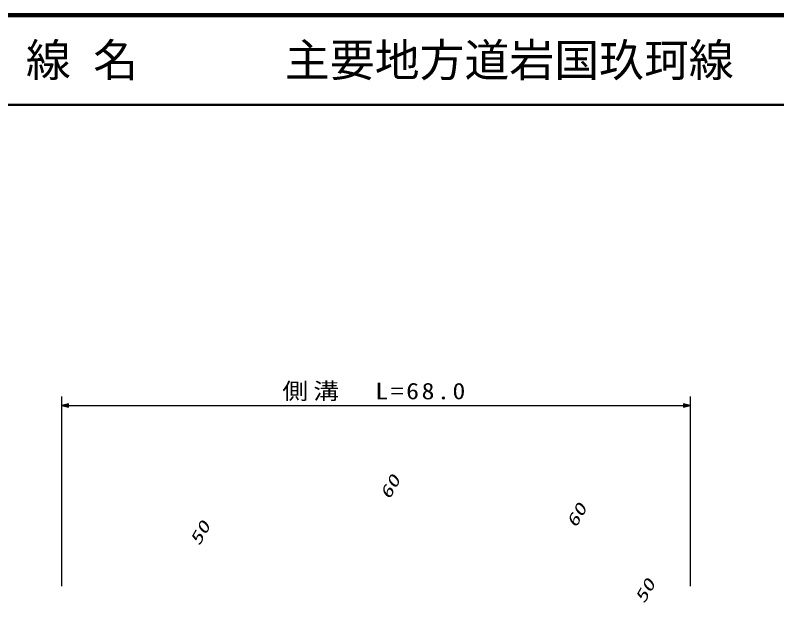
# Model space of a CAD drawing. Units: millimetres, scale not verified. Extents: x 40000 to 680000, y 20000 to 380000.
# Drawn here: x 186686 to 271530, y 314538 to 380000 of the extents above; entities that cross this region are included whole.
import ezdxf
from ezdxf.enums import TextEntityAlignment as Align

# ---------------------------------------------------------------- set-up
doc = ezdxf.new("R2010")
doc.units = ezdxf.units.MM
doc.header["$LTSCALE"] = 1000
for name, color, linetype, lineweight in [('M-BGD', 7, 'Continuous', 25), ('M-TTL', 2, 'Continuous', 140), ('M-TTL-LINE', 7, 'Continuous', 50)]:
    doc.layers.add(name, color=color, linetype=linetype, lineweight=lineweight)
doc.layers.add('M-TTL-TXT', color=7, linetype='Continuous')
doc.styles.add('ＭＳ ゴシック', font='')
doc.styles.get('ＭＳ ゴシック').set_extended_font_data('MS Gothic')

# ---------------------------------------------------------------- blocks, each defined once
blk = doc.blocks.new('BUHIN204')
at = {"layer": 'M-BGD'}
for points in [[(0, 0), (199, 747), (-176, 753)], [(2, 154), (-120, 705), (142, 701)], [(4, 229), (-92, 677), (114, 673)], [(5, 306), (-65, 648), (85, 646)], [(6, 381), (-37, 619), (57, 618)]]:
    blk.add_lwpolyline(points, close=True, dxfattribs=at)
for points in [[(1, 77), (-148, 734), (171, 729), (1, 79)], [(9, 591), (7, 457), (-9, 591), (28, 590), (7, 457)]]:
    blk.add_lwpolyline(points, dxfattribs=at)
blk = doc.blocks.new('BUHIN205')
at = {"layer": 'M-BGD'}
for points in [[(0, 0), (-199, -747), (176, -753)], [(-2, -154), (120, -705), (-142, -701)], [(-4, -229), (92, -677), (-114, -673)], [(-5, -306), (65, -648), (-85, -646)], [(-6, -381), (37, -619), (-57, -618)]]:
    blk.add_lwpolyline(points, close=True, dxfattribs=at)
for points in [[(-1, -77), (148, -734), (-171, -729), (-1, -79)], [(-9, -591), (-7, -457), (9, -591), (-28, -590), (-7, -457)]]:
    blk.add_lwpolyline(points, dxfattribs=at)

msp = doc.modelspace()

# ---------------------------------------------------------------- linework, layer by layer
at = {"layer": 'M-BGD'}
for p, q in [((191869, 316385), (191869, 337508)), ((261894, 337508), (261894, 316385)), ((191869, 336508), (261894, 336508))]:
    msp.add_line(p, q, dxfattribs=at)
at = {"layer": 'M-TTL'}
msp.add_line((680000, 380000), (40000, 380000), dxfattribs=at)
at = {"layer": 'M-TTL-LINE'}
msp.add_line((40000, 370000), (680000, 370000), dxfattribs=at)

# ---------------------------------------------------------------- block references
at = {"rotation": 270.90706}
for name, p in [('BUHIN204', (191869, 336508)), ('BUHIN205', (261894, 336508))]:
    msp.add_blockref(name, p, dxfattribs=at)

# ---------------------------------------------------------------- texts
at = {"layer": 'M-BGD', "style": 'ＭＳ ゴシック', "oblique": 15, "width": 1.5}
for s, p in [('60', (228704, 325737)), ('60', (249486, 322580)), ('50', (207535, 320603)), ('50', (257115, 314162))]:
    msp.add_text(s, height=1320, rotation=60.6, dxfattribs=at).set_placement(p, align=Align.BOTTOM_LEFT)
at = {"layer": 'M-BGD', "insert": (216444, 337008), "char_height": 1833, "attachment_point": 7, "style": 'ＭＳ ゴシック'}
msp.add_mtext('\\T1.2;\\W1.15;側溝\u3000L=68.0', dxfattribs=at)
at = {"layer": 'M-TTL-TXT', "style": 'ＭＳ ゴシック'}
for s, p in [('路 線 名', (180380, 375000)), ('主要地方道岩国玖珂線', (216734, 375000))]:
    msp.add_text(s, height=3666, dxfattribs=at).set_placement(p, align=Align.MIDDLE_LEFT)

doc.saveas('drawing.dxf')
